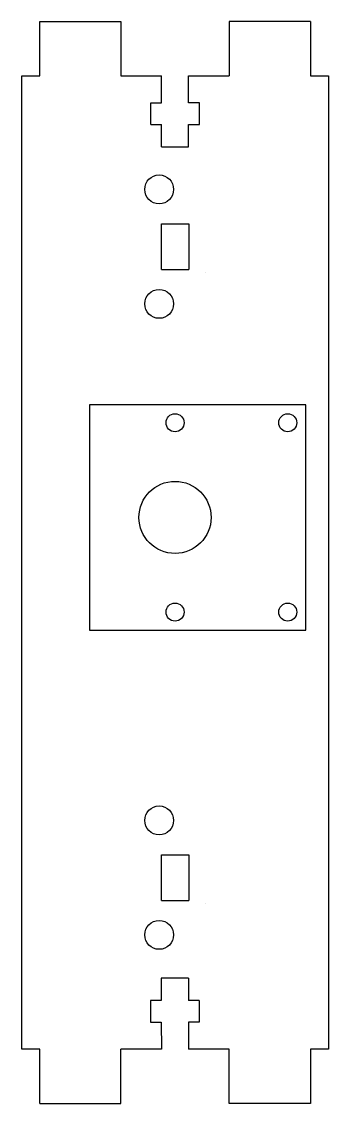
# Model space of a CAD drawing. Header units: millimetres. Extents: x -433 to 1405, y -416 to 1030.
# Drawn here: x 583.5 to 617.5, y 6 to 126 of the extents above; entities that cross this region are included whole.
import ezdxf

# ---------------------------------------------------------------- set-up
doc = ezdxf.new("R2010")
doc.units = ezdxf.units.MM
doc.layers.get('0').update_dxf_attribs({"lineweight": 25, "true_color": 0xffffff})

msp = doc.modelspace()

# ---------------------------------------------------------------- linework, layer by layer
for p, q in [((585.49, 120), (585.49, 126)), ((585.49, 126), (594.49, 126)), ((594.49, 126), (594.49, 120)), ((615.49, 126), (606.49, 126)), ((606.49, 126), (606.49, 120)), ((615.49, 126), (615.49, 120)), ((583.49, 12), (583.49, 120)), ((583.49, 120), (585.49, 120)), ((594.49, 120), (598.99, 120)), ((598.99, 117), (598.99, 120)), ((601.99, 117), (601.99, 120)), ((601.99, 120), (606.49, 120)), ((615.49, 120), (617.49, 120)), ((617.49, 120), (617.49, 12)), ((597.79, 114.6), (597.79, 117)), ((597.79, 117), (598.99, 117)), ((603.19, 117), (601.99, 117)), ((603.19, 114.6), (603.19, 117)), ((597.79, 114.6), (598.99, 114.6)), ((598.99, 112.1), (598.99, 114.6)), ((601.99, 112.1), (601.99, 114.6)), ((601.99, 114.6), (603.19, 114.6)), ((598.99, 112.1), (601.99, 112.1)), ((598.99, 103.58), (602.03, 103.58)), ((598.99, 98.5), (598.99, 103.58)), ((602.03, 103.58), (602.03, 98.5)), ((598.99, 98.5), (602.03, 98.5)), ((603.89, 98.15), (603.89, 98.15)), ((598.99, 33.58), (602.03, 33.58)), ((598.99, 28.5), (598.99, 33.58)), ((602.03, 33.58), (602.03, 28.5)), ((598.99, 28.5), (602.03, 28.5)), ((603.89, 28.15), (603.89, 28.15)), ((598.97, 19.9), (598.97, 17.4)), ((601.97, 19.9), (598.97, 19.9)), ((601.97, 19.9), (601.97, 17.4)), ((598.97, 17.4), (597.77, 17.4)), ((597.77, 17.4), (597.77, 15)), ((603.17, 17.4), (601.97, 17.4)), ((603.17, 17.4), (603.17, 15)), ((597.77, 15), (598.97, 15)), ((598.97, 15), (598.99, 12)), ((603.17, 15), (601.97, 15)), ((601.99, 15), (601.99, 12)), ((585.49, 12), (583.49, 12)), ((585.49, 6), (585.49, 12)), ((594.49, 6), (594.49, 12)), ((598.99, 12), (594.49, 12)), ((606.49, 12), (601.99, 12)), ((606.49, 6), (606.49, 12)), ((615.49, 12), (615.49, 6)), ((617.49, 12), (615.49, 12)), ((585.49, 6), (594.49, 6)), ((615.49, 6), (606.49, 6))]:
    msp.add_line(p, q)
at = {"color": 3, "true_color": 0x00ff00}
for p, q in [((590.99, 83.5), (590.99, 58.5)), ((614.99, 83.5), (590.99, 83.5)), ((614.99, 58.5), (614.99, 83.5)), ((590.99, 58.5), (614.99, 58.5))]:
    msp.add_line(p, q, dxfattribs=at)
for centre, radius in [((598.73, 107.39), 1.6), ((598.73, 94.69), 1.6), ((600.49, 81.5), 1), ((612.99, 81.5), 1), ((600.49, 71), 4), ((600.49, 60.5), 1), ((612.99, 60.5), 1), ((598.73, 37.39), 1.6), ((598.73, 24.69), 1.6)]:
    msp.add_circle(centre, radius)

doc.saveas('drawing.dxf')
